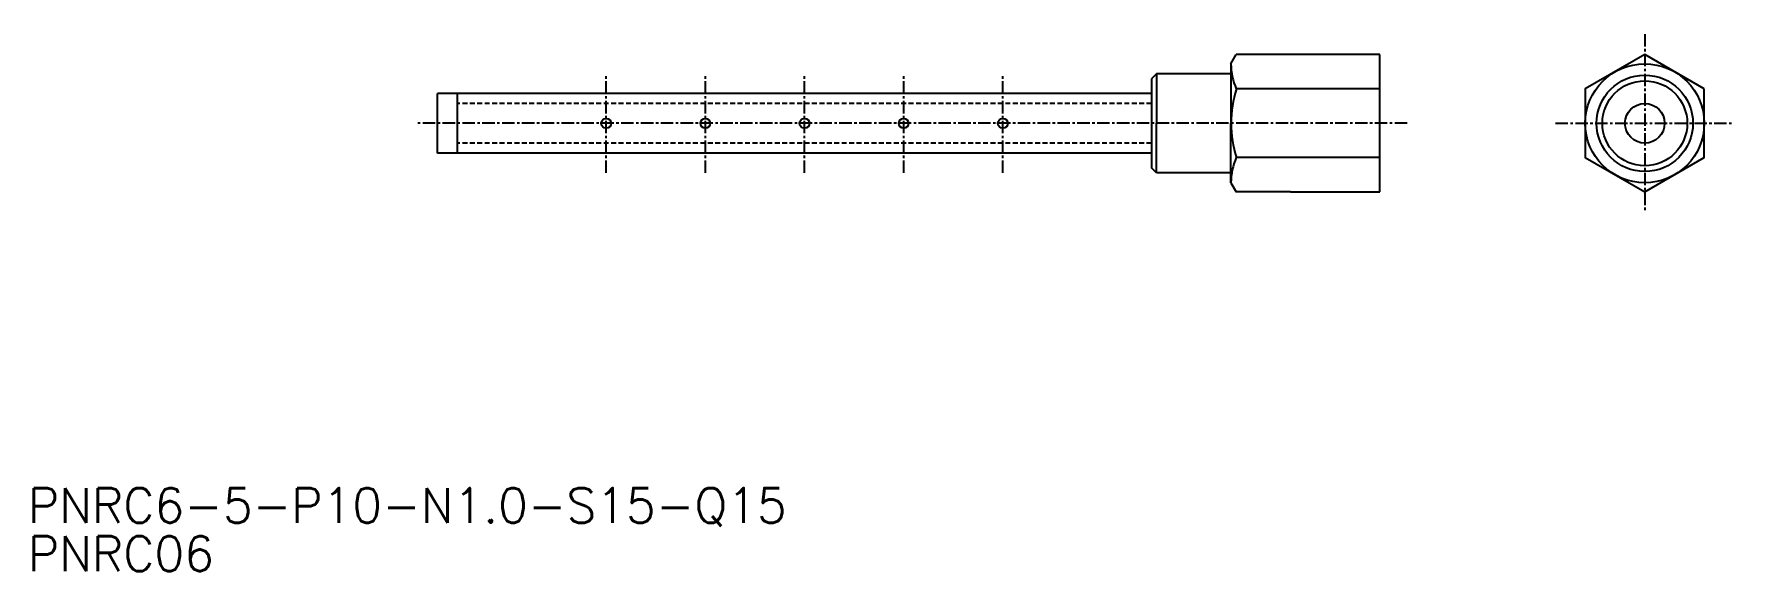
# Model space of a CAD drawing. Extents: x -234 to -62, y 88 to 142.
import ezdxf

# ---------------------------------------------------------------- set-up
doc = ezdxf.new("R2010")
doc.units = 0
doc.linetypes.add('CENTER', pattern=[2, 1.25, -0.25, 0.25, -0.25])
doc.linetypes.add('DASHED', pattern=[0.75, 0.5, -0.25])
doc.layers.get('0').update_dxf_attribs({"linetype": 'CONTINUOUS'})
doc.layers.add('CENTER', color=1, linetype='CENTER')
doc.styles.get("Standard").update_dxf_attribs({"font": 'txt.shx', "bigfont": '@extfont2.shx'})

msp = doc.modelspace()

# ---------------------------------------------------------------- linework, layer by layer
at = {"color": 7, "linetype": 'CONTINUOUS'}
for p, q in [((-113.18, 139.31), (-112.64, 140.24)), ((-113.18, 139.31), (-113.18, 133.31)), ((-98.18, 140.24), (-112.64, 140.24)), ((-98.18, 126.39), (-98.18, 140.24)), ((-120.68, 138.31), (-121.18, 137.81)), ((-121.18, 137.81), (-121.18, 130.31)), ((-113.18, 138.31), (-120.68, 138.31)), ((-120.68, 138.31), (-120.68, 133.31)), ((-121.18, 136.31), (-193.18, 136.31)), ((-193.18, 130.31), (-193.18, 136.31)), ((-191.18, 130.31), (-191.18, 136.31)), ((-98.18, 136.78), (-112.64, 136.78)), ((-120.68, 128.31), (-120.68, 133.31)), ((-113.18, 127.31), (-113.18, 133.31)), ((-121.18, 130.31), (-193.18, 130.31)), ((-121.18, 130.31), (-121.18, 128.81)), ((-120.68, 128.31), (-121.18, 128.81)), ((-98.18, 129.85), (-112.64, 129.85)), ((-113.18, 128.31), (-120.68, 128.31)), ((-113.18, 127.31), (-113.18, 128.31)), ((-113.18, 127.31), (-112.64, 126.39)), ((-107.18, 126.39), (-112.64, 126.39)), ((-107.18, 126.39), (-98.18, 126.39))]:
    msp.add_line(p, q, dxfattribs=at)
at = {"color": 3, "linetype": 'DASHED'}
for p, q in [((-121.18, 135.31), (-191.18, 135.31)), ((-121.18, 131.31), (-191.18, 131.31))]:
    msp.add_line(p, q, dxfattribs=at)
at = {"color": 7, "linetype": 'CONTINUOUS'}
msp.add_lwpolyline([(-65.45, 136.78), (-71.45, 140.24), (-77.45, 136.78), (-77.45, 129.85), (-71.45, 126.39), (-65.45, 129.85)], close=True, dxfattribs=at)
for centre, radius in [((-71.45, 133.31), 6), ((-71.45, 133.31), 4.28), ((-176.18, 133.31), 0.5), ((-166.18, 133.31), 0.5), ((-156.18, 133.31), 0.5), ((-146.18, 133.31), 0.5), ((-136.18, 133.31), 0.5), ((-71.45, 133.31), 2)]:
    msp.add_circle(centre, radius, dxfattribs=at)
at = {"color": 3, "linetype": 'CONTINUOUS'}
msp.add_circle((-71.45, 133.31), 4.86, dxfattribs=at)
at = {"color": 7, "linetype": 'CONTINUOUS'}
for centre, radius, start, end in [((-106.91, 139.31), 6.27, 180, 203.8649), ((-101.71, 133.31), 11.46, 162.412, 180), ((-101.71, 133.31), 11.46, 180, 197.588), ((-106.91, 127.31), 6.27, 156.1351, 180)]:
    msp.add_arc(centre, radius, start, end, dxfattribs=at)
at = {"layer": 'CENTER', "color": 1, "linetype": 'CENTER'}
for p, q in [((-71.45, 142.31), (-71.45, 124.31)), ((-176.18, 128.31), (-176.18, 138.31)), ((-166.18, 128.31), (-166.18, 138.31)), ((-156.18, 128.31), (-156.18, 138.31)), ((-146.18, 128.31), (-146.18, 138.31)), ((-136.18, 128.31), (-136.18, 138.31)), ((-95.42, 133.31), (-195.18, 133.31)), ((-80.45, 133.31), (-62.45, 133.31))]:
    msp.add_line(p, q, dxfattribs=at)

# ---------------------------------------------------------------- texts
at = {"color": 7, "linetype": 'CONTINUOUS'}
for s, p in [('PNRC6-5-P10-N1.0-S15-Q15', (-234.48, 93.04)), ('PNRC06', (-234.48, 88.17))]:
    msp.add_text(s, height=3.5, dxfattribs=at).set_placement(p)

doc.saveas('drawing.dxf')
